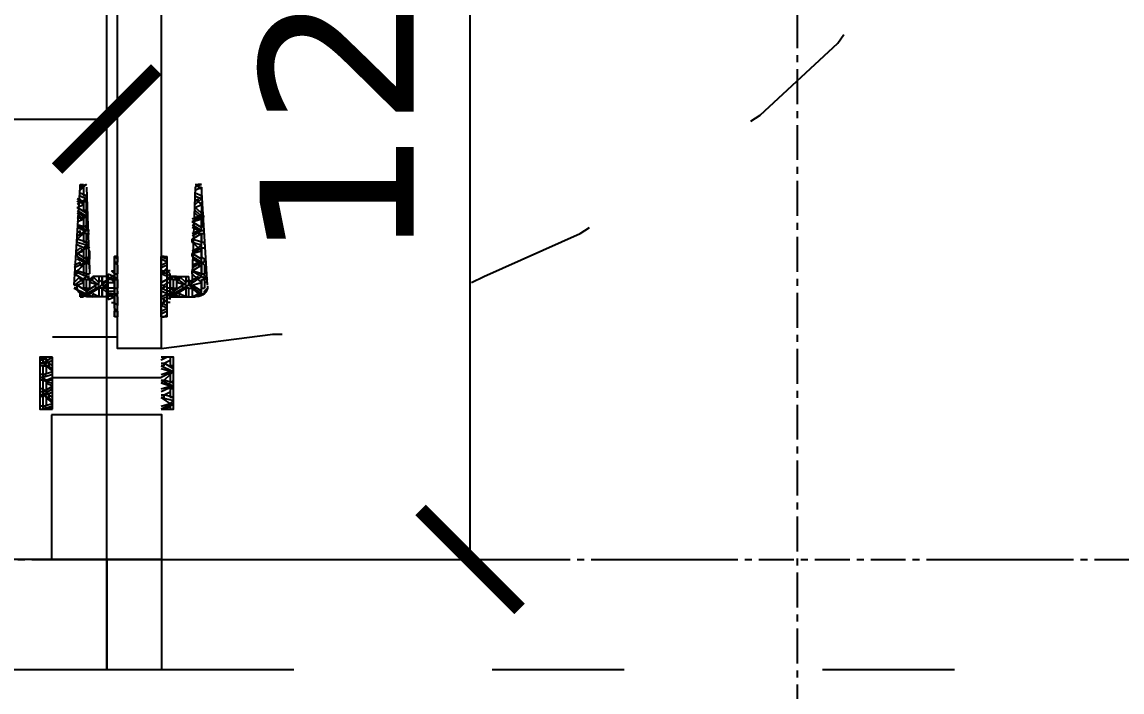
# Model space of a CAD drawing. Header units: centimetres. Extents: x -135 to 4099, y -1176 to 1044.
# Drawn here: x 436.6 to 536.5, y -2 to 58.8 of the extents above; entities that cross this region are included whole.
import ezdxf

# ---------------------------------------------------------------- set-up
doc = ezdxf.new("R2010")
doc.units = ezdxf.units.CM
doc.linetypes.add('CENTER', pattern=[5.08, 3.175, -0.635, 0.635, -0.635])
doc.linetypes.add('VERANDA_KESIK', pattern=[30, 12, -18])
for name, color, linetype in [('AKS', 4, 'CENTER'), ('DIS_DUVAR_100', 30, 'Continuous'), ('IC_KAPILAR', 7, 'Continuous'), ('KOSE_PROFIL_100', 8, 'Continuous'), ('OLCULER', 7, 'Continuous'), ('OZEL_PANEL_OLCU_CM', 3, 'Continuous'), ('VERANDA_PROFIL_100', 1, 'VERANDA_KESIK')]:
    doc.layers.add(name, color=color, linetype=linetype)
doc.styles.add('PORTMAN', font='DejaVuSans.ttf')
doc.dimstyles.new('PORTMAN', dxfattribs={"dimtxt": 14, "dimasz": 9, "dimexe": 6, "dimexo": 5, "dimgap": 4, "dimtad": 1, "dimtxsty": 'PORTMAN', "dimblk": 'ARCHTICK', "dimcen": 2.5, "dimazin": 3, "dimtfac": 0.5, "dimtmove": 2, "dimatfit": 3})

# ---------------------------------------------------------------- blocks, each defined once
blk = doc.blocks.new('BOM_D06_627p5_DIS_DOLU')
blk.add_lwpolyline([(0, 0), (10, 0), (10, 62.75), (0, 62.75)], close=True)
blk = doc.blocks.new('kaynak-dis-kapi')
at = {"color": 133, "linetype": 'Continuous', "lineweight": 25, "true_color": 0x6ec1dd}
for p, q in [((54298.981, 7082.45), (54298.699, 7082.45)), ((54298.699, 7082.45), (54298.699, 7082.45)), ((54298.699, 7082.45), (54298.981, 7082.45)), ((54298.981, 7082.45), (54299.263, 7082.732)), ((54299.263, 7082.168), (54299.263, 7082.45)), ((54300.109, 7082.45), (54299.263, 7082.45)), ((54299.545, 7082.732), (54309.131, 7082.168)), ((54299.827, 7082.732), (54299.827, 7082.45)), ((54299.827, 7082.732), (54299.827, 7082.45)), ((54300.39, 7082.45), (54300.109, 7082.732)), ((54300.109, 7082.168), (54300.109, 7082.45)), ((54300.39, 7082.732), (54300.39, 7082.45)), ((54300.39, 7082.45), (54300.672, 7082.45)), ((54300.672, 7082.168), (54300.672, 7082.45)), ((54301.518, 7082.45), (54300.672, 7082.45)), ((54300.672, 7082.45), (54300.672, 7082.45)), ((54301.8, 7082.168), (54301.518, 7082.45)), ((54301.518, 7082.45), (54301.518, 7082.45)), ((54301.518, 7082.45), (54301.518, 7082.45)), ((54302.082, 7082.45), (54301.8, 7082.45)), ((54301.8, 7082.45), (54301.8, 7082.45)), ((54301.8, 7082.45), (54302.082, 7082.45)), ((54302.364, 7082.168), (54302.082, 7082.45)), ((54302.082, 7082.45), (54302.082, 7082.45)), ((54303.21, 7082.168), (54303.21, 7082.45)), ((54303.21, 7082.168), (54303.21, 7082.45)), ((54303.492, 7082.45), (54303.492, 7082.45)), ((54303.492, 7082.45), (54303.492, 7082.45)), ((54303.492, 7082.45), (54303.774, 7082.45)), ((54303.774, 7082.168), (54303.774, 7082.45)), ((54303.774, 7082.45), (54303.774, 7082.45)), ((54304.62, 7082.168), (54304.62, 7082.45)), ((54305.465, 7082.168), (54305.465, 7082.45)), ((54306.311, 7082.168), (54306.311, 7082.45)), ((54298.699, 7082.168), (54298.417, 7081.604)), ((54298.417, 7081.886), (54298.417, 7081.886)), ((54298.417, 7081.886), (54298.699, 7081.886)), ((54298.417, 7081.322), (54298.699, 7081.886)), ((54298.417, 7079.349), (54298.417, 7081.604)), ((54298.699, 7082.168), (54300.109, 7082.168)), ((54298.699, 7082.168), (54298.699, 7081.886)), ((54298.699, 7082.168), (54298.981, 7082.168)), ((54298.699, 7081.886), (54299.263, 7081.322)), ((54298.981, 7082.168), (54299.545, 7081.322)), ((54299.263, 7082.168), (54299.263, 7082.168)), ((54300.109, 7082.168), (54299.263, 7082.168)), ((54299.545, 7081.322), (54299.827, 7082.168)), ((54300.109, 7081.886), (54299.827, 7082.168)), ((54299.827, 7081.041), (54300.39, 7081.886)), ((54300.109, 7082.168), (54300.109, 7082.168)), ((54300.39, 7082.168), (54300.109, 7081.886)), ((54300.109, 7081.886), (54300.39, 7081.886)), ((54300.109, 7081.886), (54300.672, 7081.322)), ((54300.39, 7082.168), (54300.672, 7082.168)), ((54300.672, 7082.168), (54300.672, 7082.168)), ((54301.518, 7082.168), (54300.672, 7082.168)), ((54300.672, 7082.168), (54300.954, 7081.322)), ((54309.131, 7081.604), (54300.672, 7081.322)), ((54300.954, 7081.322), (54301.518, 7082.168)), ((54301.8, 7082.168), (54301.236, 7081.322)), ((54301.8, 7082.168), (54301.518, 7082.168)), ((54301.518, 7081.886), (54301.518, 7082.168)), ((54301.518, 7081.886), (54301.8, 7081.886)), ((54301.518, 7081.322), (54301.8, 7081.886)), ((54301.8, 7082.168), (54301.8, 7081.886)), ((54301.8, 7082.168), (54302.082, 7082.168)), ((54301.8, 7081.886), (54302.082, 7081.322)), ((54302.364, 7082.168), (54302.082, 7082.168)), ((54303.21, 7082.168), (54302.082, 7082.168)), ((54302.082, 7082.168), (54302.646, 7081.322)), ((54303.21, 7082.168), (54302.646, 7081.322)), ((54302.646, 7081.322), (54302.928, 7082.168)), ((54303.21, 7081.886), (54302.928, 7082.168)), ((54302.928, 7081.322), (54303.21, 7081.886)), ((54303.21, 7082.168), (54303.21, 7082.168)), ((54303.492, 7082.168), (54303.21, 7081.886)), ((54303.21, 7081.886), (54303.21, 7081.886)), ((54303.21, 7081.886), (54303.774, 7081.322)), ((54303.774, 7081.322), (54303.492, 7082.168)), ((54303.492, 7082.168), (54303.774, 7082.168)), ((54303.774, 7082.168), (54303.774, 7082.168)), ((54304.62, 7082.168), (54303.774, 7082.168)), ((54303.774, 7082.168), (54304.056, 7081.322)), ((54304.056, 7081.322), (54304.62, 7082.168)), ((54304.902, 7082.168), (54304.338, 7081.322)), ((54304.62, 7082.168), (54304.62, 7082.168)), ((54304.62, 7081.886), (54304.62, 7082.168)), ((54304.62, 7081.886), (54304.902, 7081.886)), ((54304.62, 7081.322), (54304.902, 7081.886)), ((54304.902, 7082.168), (54304.902, 7081.886)), ((54304.902, 7082.168), (54305.183, 7082.168)), ((54304.902, 7081.886), (54305.183, 7081.322)), ((54305.465, 7082.168), (54305.183, 7082.168)), ((54306.029, 7082.168), (54305.183, 7082.168)), ((54305.183, 7082.168), (54305.747, 7081.322)), ((54306.311, 7082.168), (54305.747, 7081.322)), ((54305.747, 7081.322), (54306.029, 7082.168)), ((54306.311, 7082.168), (54306.029, 7082.168)), ((54306.029, 7081.886), (54306.029, 7082.168)), ((54306.029, 7081.886), (54306.311, 7081.886)), ((54306.029, 7081.322), (54306.311, 7081.886)), ((54306.311, 7082.168), (54306.311, 7081.886)), ((54306.311, 7082.168), (54306.593, 7082.168)), ((54306.311, 7081.886), (54306.593, 7081.604)), ((54306.593, 7082.168), (54307.157, 7081.604)), ((54306.875, 7082.168), (54306.875, 7082.168)), ((54307.721, 7082.168), (54306.875, 7082.168)), ((54307.157, 7081.604), (54307.439, 7082.168)), ((54308.003, 7082.168), (54307.439, 7081.604)), ((54307.721, 7081.886), (54307.439, 7082.168)), ((54307.721, 7082.168), (54307.721, 7082.168)), ((54308.003, 7082.168), (54307.721, 7081.886)), ((54307.721, 7081.886), (54308.003, 7081.886)), ((54307.721, 7081.604), (54308.003, 7081.886)), ((54307.721, 7081.886), (54308.003, 7081.604)), ((54308.285, 7081.604), (54308.003, 7082.168)), ((54308.003, 7082.168), (54308.285, 7082.168)), ((54308.285, 7082.168), (54308.285, 7082.168)), ((54309.131, 7082.168), (54308.285, 7082.168)), ((54308.285, 7082.168), (54308.567, 7081.604)), ((54308.849, 7081.604), (54309.131, 7082.168)), ((54309.413, 7082.168), (54309.131, 7081.604)), ((54309.131, 7082.168), (54309.131, 7082.168)), ((54309.131, 7081.886), (54309.131, 7082.168)), ((54309.131, 7081.886), (54309.413, 7081.886)), ((54309.413, 7082.168), (54309.413, 7081.886)), ((54309.413, 7081.604), (54309.413, 7081.886)), ((54309.413, 7081.886), (54309.413, 7081.886)), ((54309.413, 7081.886), (54309.413, 7081.886)), ((54299.263, 7081.322), (54298.417, 7081.322)), ((54298.417, 7081.041), (54299.263, 7081.041)), ((54298.417, 7081.041), (54298.417, 7081.041)), ((54298.417, 7081.041), (54298.417, 7080.759)), ((54299.263, 7080.759), (54298.417, 7080.759)), ((54298.417, 7080.759), (54298.699, 7080.195)), ((54298.699, 7079.913), (54299.263, 7080.759)), ((54298.981, 7079.631), (54299.545, 7080.477)), ((54299.263, 7081.041), (54299.263, 7081.322)), ((54299.263, 7081.322), (54299.263, 7081.322)), ((54299.263, 7081.322), (54299.545, 7081.322)), ((54299.263, 7081.041), (54299.263, 7080.759)), ((54299.263, 7080.477), (54299.263, 7080.759)), ((54299.263, 7080.477), (54299.545, 7080.477)), ((54299.545, 7081.041), (54299.545, 7081.322)), ((54299.545, 7081.041), (54300.39, 7081.041)), ((54299.545, 7081.041), (54299.827, 7081.041)), ((54299.545, 7080.759), (54299.545, 7080.759)), ((54299.545, 7080.759), (54299.827, 7080.759)), ((54299.545, 7080.759), (54299.827, 7079.913)), ((54300.109, 7081.041), (54299.827, 7081.322)), ((54300.672, 7081.322), (54299.827, 7081.322)), ((54300.109, 7081.041), (54299.827, 7080.759)), ((54300.39, 7080.759), (54299.827, 7080.759)), ((54299.827, 7080.759), (54300.39, 7080.195)), ((54300.39, 7079.349), (54300.39, 7081.041)), ((54300.672, 7081.322), (54300.672, 7081.322)), ((54300.672, 7081.322), (54300.954, 7081.322)), ((54300.672, 7081.041), (54300.672, 7081.041)), ((54300.954, 7081.322), (54300.954, 7081.322)), ((54302.364, 7081.322), (54302.364, 7081.322)), ((54302.364, 7081.322), (54302.646, 7081.322)), ((54302.646, 7081.322), (54302.646, 7081.322)), ((54303.774, 7081.322), (54303.774, 7081.322)), ((54303.774, 7081.322), (54304.056, 7081.322)), ((54305.465, 7081.322), (54305.465, 7081.322)), ((54305.465, 7081.322), (54305.465, 7081.322)), ((54287.985, 7079.631), (54287.421, 7078.503)), ((54287.985, 7079.631), (54287.703, 7079.349)), ((54288.267, 7079.631), (54287.985, 7079.349)), ((54288.549, 7078.503), (54288.267, 7079.631)), ((54288.267, 7079.631), (54288.549, 7079.631)), ((54288.549, 7079.631), (54288.549, 7079.349)), ((54288.549, 7079.631), (54288.831, 7078.785)), ((54289.677, 7079.631), (54289.113, 7078.503)), ((54289.395, 7079.631), (54289.395, 7079.349)), ((54290.241, 7078.503), (54289.677, 7079.631)), ((54289.677, 7079.631), (54289.677, 7079.349)), ((54289.677, 7079.631), (54289.959, 7079.631)), ((54290.241, 7079.631), (54289.959, 7079.349)), ((54289.959, 7079.631), (54290.241, 7078.785)), ((54291.086, 7079.631), (54290.523, 7078.503)), ((54291.086, 7079.631), (54290.805, 7079.349)), ((54291.65, 7078.503), (54291.086, 7079.631)), ((54291.086, 7079.631), (54291.086, 7079.349)), ((54291.086, 7079.631), (54291.368, 7079.631)), ((54291.368, 7079.631), (54291.932, 7078.785)), ((54291.65, 7079.631), (54291.65, 7079.349)), ((54298.417, 7080.195), (54298.417, 7079.913)), ((54298.417, 7080.195), (54298.699, 7080.195)), ((54298.699, 7079.631), (54298.417, 7079.913)), ((54298.417, 7079.913), (54298.417, 7079.913)), ((54298.699, 7079.631), (54298.417, 7079.349)), ((54298.699, 7079.631), (54298.699, 7079.913)), ((54298.699, 7079.631), (54298.981, 7079.631)), ((54298.699, 7079.631), (54298.699, 7079.349)), ((54298.699, 7079.631), (54298.981, 7079.631)), ((54298.981, 7079.631), (54299.263, 7079.349)), ((54299.263, 7079.631), (54299.263, 7079.913)), ((54300.109, 7079.913), (54299.263, 7079.913)), ((54299.263, 7079.631), (54299.263, 7079.349)), ((54300.109, 7080.195), (54299.827, 7079.913)), ((54300.109, 7080.195), (54300.39, 7080.195)), ((54300.109, 7079.913), (54300.39, 7080.195)), ((54300.109, 7079.631), (54300.109, 7079.913)), ((54300.39, 7079.631), (54300.109, 7079.913)), ((54300.109, 7079.631), (54300.109, 7079.349)), ((54300.39, 7079.631), (54300.39, 7079.631)), ((54300.39, 7079.631), (54300.39, 7079.631)), ((54300.39, 7079.631), (54300.39, 7079.631)), ((54287.703, 7079.349), (54287.421, 7079.349)), ((54287.421, 7078.785), (54287.703, 7079.349)), ((54287.703, 7079.349), (54287.985, 7079.349)), ((54287.703, 7078.503), (54287.985, 7079.349)), ((54287.985, 7079.349), (54288.549, 7078.503)), ((54289.395, 7079.349), (54288.549, 7079.349)), ((54288.549, 7078.785), (54288.549, 7078.503)), ((54288.549, 7078.785), (54288.831, 7078.785)), ((54288.831, 7078.785), (54289.113, 7079.349)), ((54288.831, 7078.503), (54288.831, 7078.785)), ((54289.395, 7079.349), (54289.113, 7079.349)), ((54289.395, 7079.349), (54289.677, 7079.349)), ((54289.395, 7078.503), (54289.677, 7079.349)), ((54289.677, 7079.349), (54289.959, 7078.503)), ((54290.805, 7079.349), (54289.959, 7079.349)), ((54290.241, 7078.785), (54289.959, 7078.503)), ((54290.241, 7078.785), (54290.805, 7079.349)), ((54290.241, 7078.503), (54290.241, 7078.785)), ((54290.241, 7078.785), (54290.241, 7078.785)), ((54290.523, 7068.635), (54290.523, 7078.503)), ((54290.805, 7079.349), (54290.805, 7079.349)), ((54290.805, 7079.349), (54291.086, 7079.349)), ((54290.805, 7078.503), (54291.086, 7079.349)), ((54291.086, 7079.349), (54291.368, 7078.503)), ((54292.496, 7079.349), (54291.65, 7079.349)), ((54291.65, 7078.785), (54291.65, 7078.503)), ((54291.65, 7078.785), (54291.932, 7078.785)), ((54291.932, 7078.785), (54292.214, 7079.349)), ((54291.932, 7078.503), (54291.932, 7078.785)), ((54292.496, 7079.349), (54292.214, 7079.349)), ((54292.496, 7079.067), (54292.214, 7078.503)), ((54292.214, 7078.503), (54292.496, 7078.785)), ((54377.36, 7078.503), (54293.342, 7078.503)), ((54293.342, 7078.503), (54293.342, 7074.556)), ((54296.443, 7078.785), (54296.725, 7079.067)), ((54296.443, 7079.067), (54302.364, 7079.067)), ((54296.443, 7078.503), (54296.443, 7078.785)), ((54296.443, 7078.785), (54296.443, 7078.785)), ((54296.443, 7078.785), (54296.443, 7078.785)), ((54297.007, 7079.067), (54296.725, 7078.503)), ((54297.007, 7078.503), (54297.289, 7079.067)), ((54297.289, 7079.067), (54297.571, 7078.503)), ((54297.853, 7078.503), (54297.571, 7079.067)), ((54297.853, 7078.785), (54297.571, 7078.503)), ((54297.853, 7079.349), (54297.853, 7079.067)), ((54297.853, 7078.785), (54298.135, 7079.067)), ((54297.853, 7079.067), (54298.135, 7078.785)), ((54297.853, 7078.503), (54297.853, 7078.785)), ((54297.853, 7078.785), (54298.135, 7078.785)), ((54298.135, 7079.067), (54298.417, 7079.349)), ((54298.135, 7079.349), (54300.672, 7079.349)), ((54298.135, 7079.349), (54298.135, 7079.349)), ((54298.417, 7079.349), (54298.417, 7079.349)), ((54298.417, 7079.349), (54298.699, 7079.349)), ((54298.417, 7079.349), (54298.417, 7079.349)), ((54298.417, 7078.503), (54298.699, 7079.067)), ((54298.699, 7079.067), (54298.699, 7079.349)), ((54298.699, 7079.349), (54298.699, 7079.067)), ((54298.699, 7079.067), (54298.981, 7078.503)), ((54300.109, 7079.349), (54299.263, 7079.349)), ((54299.263, 7079.349), (54299.263, 7079.067)), ((54299.263, 7079.067), (54299.545, 7078.785)), ((54299.263, 7078.785), (54299.263, 7078.503)), ((54299.263, 7078.785), (54299.545, 7078.785)), ((54299.545, 7078.785), (54299.827, 7079.067)), ((54299.545, 7078.503), (54299.545, 7078.785)), ((54299.827, 7079.349), (54299.827, 7079.349)), ((54300.109, 7079.349), (54299.827, 7079.349)), ((54299.827, 7079.349), (54299.827, 7079.349)), ((54299.827, 7079.067), (54299.827, 7079.349)), ((54300.109, 7079.349), (54300.39, 7079.349)), ((54300.672, 7079.349), (54300.672, 7079.349)), ((54300.672, 7078.785), (54300.672, 7078.503)), ((54300.672, 7078.785), (54300.954, 7078.785)), ((54300.954, 7079.349), (54300.954, 7079.067)), ((54300.954, 7078.785), (54301.236, 7079.067)), ((54300.954, 7078.503), (54300.954, 7078.785)), ((54301.518, 7079.067), (54301.236, 7078.503)), ((54301.518, 7078.503), (54301.8, 7079.067)), ((54301.8, 7079.067), (54302.082, 7078.503)), ((54302.364, 7078.503), (54302.082, 7079.067)), ((54302.364, 7079.067), (54302.364, 7079.067)), ((54302.364, 7078.785), (54302.364, 7078.503)), ((54302.364, 7078.785), (54302.364, 7078.785)), ((54293.342, 7074.556), (54377.36, 7074.556)), ((54297.007, 7074.556), (54296.443, 7074.556)), ((54296.443, 7074.556), (54296.443, 7074.274)), ((54297.007, 7074.556), (54296.725, 7074.556)), ((54296.725, 7074.556), (54296.725, 7074.556)), ((54297.289, 7074.274), (54297.007, 7074.556)), ((54297.007, 7074.274), (54297.007, 7074.556)), ((54297.289, 7074.556), (54297.289, 7074.556)), ((54297.289, 7074.556), (54297.289, 7074.556)), ((54297.289, 7074.556), (54297.571, 7074.556)), ((54297.853, 7074.274), (54297.571, 7074.556)), ((54298.417, 7074.556), (54297.571, 7074.556)), ((54297.571, 7074.556), (54297.571, 7074.556)), ((54298.699, 7074.274), (54298.417, 7074.556)), ((54298.417, 7074.556), (54298.417, 7074.556)), ((54298.417, 7074.556), (54298.417, 7074.556)), ((54298.981, 7074.556), (54298.699, 7074.556)), ((54298.699, 7074.556), (54298.699, 7074.556)), ((54298.699, 7074.556), (54298.981, 7074.556)), ((54298.981, 7074.556), (54299.263, 7074.556)), ((54299.263, 7074.274), (54299.263, 7074.556)), ((54300.109, 7074.556), (54299.263, 7074.556)), ((54299.827, 7074.556), (54299.827, 7074.556)), ((54299.827, 7074.556), (54299.827, 7074.556)), ((54300.109, 7074.274), (54300.109, 7074.556)), ((54300.39, 7074.556), (54300.39, 7074.556)), ((54300.39, 7074.556), (54300.39, 7074.556)), ((54300.39, 7074.556), (54300.672, 7074.556)), ((54300.672, 7074.274), (54300.672, 7074.556)), ((54301.518, 7074.556), (54300.672, 7074.556)), ((54300.672, 7074.556), (54300.672, 7074.556)), ((54301.8, 7074.274), (54301.518, 7074.556)), ((54301.518, 7074.556), (54301.518, 7074.556)), ((54301.518, 7074.556), (54301.518, 7074.556)), ((54302.082, 7074.556), (54301.8, 7074.556)), ((54301.8, 7074.556), (54301.8, 7074.556)), ((54301.8, 7074.556), (54302.082, 7074.556)), ((54302.364, 7074.274), (54302.082, 7074.556)), ((54302.364, 7074.556), (54302.082, 7074.556)), ((54302.082, 7074.556), (54302.082, 7074.556)), ((54296.443, 7074.274), (54297.007, 7074.274)), ((54297.007, 7074.274), (54296.443, 7074.274)), ((54297.007, 7074.274), (54296.725, 7074.274)), ((54296.725, 7074.274), (54296.725, 7074.274)), ((54297.289, 7074.274), (54297.007, 7074.274)), ((54297.007, 7074.274), (54297.007, 7074.274)), ((54297.289, 7074.274), (54297.289, 7074.274)), ((54297.289, 7074.274), (54297.571, 7074.274)), ((54297.853, 7074.274), (54297.571, 7074.274)), ((54298.417, 7074.274), (54297.571, 7074.274)), ((54297.571, 7074.274), (54297.571, 7074.274)), ((54297.853, 7073.992), (54297.853, 7074.274)), ((54298.135, 7073.71), (54298.417, 7074.274)), ((54298.135, 7073.992), (54298.135, 7073.992)), ((54298.135, 7073.71), (54300.672, 7073.71)), ((54298.699, 7074.274), (54298.417, 7073.71)), ((54298.699, 7074.274), (54298.417, 7074.274)), ((54298.417, 7074.274), (54298.417, 7073.992)), ((54298.417, 7074.274), (54298.417, 7074.274)), ((54298.417, 7073.992), (54298.699, 7073.992)), ((54298.417, 7073.71), (54298.417, 7073.71)), ((54298.417, 7073.428), (54298.699, 7073.71)), ((54298.417, 7073.71), (54298.417, 7071.737)), ((54298.699, 7074.274), (54298.699, 7074.274)), ((54298.699, 7073.992), (54298.699, 7074.274)), ((54298.699, 7074.274), (54298.981, 7074.274)), ((54298.699, 7073.71), (54298.699, 7073.992)), ((54298.699, 7073.992), (54298.699, 7073.71)), ((54298.699, 7073.71), (54299.263, 7073.146)), ((54299.545, 7073.146), (54298.981, 7073.71)), ((54299.263, 7074.274), (54299.263, 7074.274)), ((54300.109, 7074.274), (54299.263, 7074.274)), ((54299.263, 7073.71), (54299.545, 7073.428)), ((54299.545, 7073.428), (54299.827, 7073.71)), ((54299.827, 7074.274), (54300.109, 7073.992)), ((54299.827, 7073.146), (54300.109, 7073.71)), ((54300.109, 7074.274), (54300.109, 7074.274)), ((54300.39, 7074.274), (54300.109, 7073.992)), ((54300.109, 7073.992), (54300.39, 7073.992)), ((54300.109, 7073.71), (54300.39, 7073.992)), ((54300.39, 7073.71), (54300.109, 7073.992)), ((54300.39, 7074.274), (54300.672, 7074.274)), ((54300.39, 7073.71), (54300.39, 7072.3)), ((54300.672, 7074.274), (54300.672, 7074.274)), ((54301.518, 7074.274), (54300.672, 7074.274)), ((54300.672, 7074.274), (54300.954, 7073.992)), ((54300.672, 7073.992), (54300.672, 7073.992)), ((54300.954, 7073.992), (54300.954, 7074.274)), ((54301.8, 7074.274), (54301.518, 7074.274)), ((54301.518, 7074.274), (54301.518, 7074.274)), ((54301.518, 7074.274), (54301.518, 7074.274)), ((54301.8, 7074.274), (54301.8, 7074.274)), ((54301.8, 7074.274), (54301.8, 7074.274)), ((54301.8, 7074.274), (54302.082, 7074.274)), ((54302.364, 7074.274), (54302.082, 7074.274)), ((54302.364, 7074.274), (54302.082, 7074.274)), ((54302.082, 7074.274), (54302.082, 7074.274)), ((54298.417, 7073.146), (54299.263, 7073.146)), ((54298.417, 7073.146), (54298.417, 7073.146)), ((54298.417, 7073.146), (54298.417, 7072.864)), ((54299.263, 7073.146), (54298.417, 7073.146)), ((54299.263, 7072.864), (54298.417, 7072.864)), ((54298.417, 7072.864), (54298.699, 7072.3)), ((54298.699, 7072.018), (54299.263, 7072.864)), ((54298.981, 7071.737), (54299.545, 7072.582)), ((54299.263, 7073.428), (54299.263, 7073.146)), ((54299.263, 7073.428), (54299.545, 7073.428)), ((54299.263, 7073.146), (54299.263, 7073.146)), ((54299.263, 7073.146), (54299.263, 7072.864)), ((54299.263, 7072.582), (54299.263, 7072.864)), ((54299.263, 7072.582), (54299.545, 7072.582)), ((54299.545, 7073.146), (54299.545, 7073.428)), ((54299.545, 7073.146), (54300.39, 7073.146)), ((54299.545, 7073.146), (54299.827, 7073.146)), ((54299.545, 7072.864), (54299.545, 7072.864)), ((54299.545, 7072.864), (54299.827, 7072.864)), ((54299.545, 7072.864), (54299.827, 7072.018)), ((54300.109, 7073.146), (54299.827, 7073.146)), ((54300.109, 7073.146), (54299.827, 7072.864)), ((54300.39, 7073.146), (54299.827, 7073.146)), ((54300.39, 7072.864), (54299.827, 7072.864)), ((54299.827, 7072.864), (54300.39, 7072.3)), ((54298.417, 7072.3), (54298.417, 7072.018)), ((54298.417, 7072.3), (54298.699, 7072.3)), ((54298.699, 7071.737), (54298.417, 7072.018)), ((54298.417, 7072.018), (54298.417, 7072.018)), ((54298.699, 7071.737), (54298.417, 7071.455)), ((54298.417, 7071.173), (54298.417, 7071.455)), ((54298.417, 7071.455), (54298.417, 7071.455)), ((54298.699, 7071.737), (54298.699, 7072.018)), ((54298.699, 7071.737), (54298.981, 7071.737)), ((54298.699, 7071.737), (54298.699, 7071.455)), ((54298.699, 7071.737), (54298.981, 7071.737)), ((54298.699, 7071.455), (54299.263, 7070.609)), ((54298.981, 7071.737), (54299.545, 7070.891)), ((54299.263, 7071.737), (54299.263, 7072.018)), ((54300.109, 7072.018), (54299.263, 7072.018)), ((54299.263, 7071.737), (54299.263, 7071.455)), ((54300.109, 7071.455), (54299.263, 7071.455)), ((54299.545, 7070.891), (54299.827, 7071.455)), ((54300.109, 7072.3), (54299.827, 7072.018)), ((54300.109, 7071.173), (54299.827, 7071.455)), ((54300.109, 7072.3), (54300.39, 7072.3)), ((54300.109, 7072.018), (54300.39, 7072.3)), ((54300.109, 7071.737), (54300.109, 7072.018)), ((54300.39, 7071.737), (54300.109, 7072.018)), ((54300.109, 7071.737), (54300.109, 7071.455)), ((54300.39, 7071.737), (54300.109, 7071.455)), ((54300.109, 7071.455), (54300.672, 7070.609)), ((54300.39, 7071.737), (54300.672, 7071.737)), ((54300.39, 7071.737), (54300.672, 7071.737)), ((54300.672, 7072.3), (54300.672, 7072.3)), ((54300.672, 7071.737), (54300.672, 7072.018)), ((54301.518, 7072.018), (54300.672, 7072.018)), ((54300.672, 7071.737), (54300.672, 7072.018)), ((54309.131, 7071.737), (54300.672, 7072.018)), ((54300.672, 7071.737), (54300.672, 7071.455)), ((54300.672, 7071.737), (54300.954, 7070.891)), ((54301.518, 7071.455), (54300.672, 7071.455)), ((54300.954, 7070.891), (54301.518, 7071.455)), ((54301.8, 7071.737), (54301.518, 7072.018)), ((54301.518, 7072.018), (54301.518, 7072.018)), ((54301.518, 7072.018), (54301.518, 7072.018)), ((54301.8, 7071.737), (54301.518, 7071.455)), ((54301.518, 7071.173), (54301.518, 7071.455)), ((54301.8, 7071.737), (54301.8, 7072.018)), ((54301.8, 7071.737), (54302.082, 7071.737)), ((54301.8, 7071.737), (54301.8, 7071.455)), ((54301.8, 7071.737), (54302.082, 7071.737)), ((54301.8, 7071.455), (54302.082, 7070.891)), ((54302.364, 7071.737), (54302.082, 7072.018)), ((54302.928, 7072.018), (54302.082, 7072.018)), ((54302.082, 7071.737), (54302.082, 7072.018)), ((54302.364, 7071.737), (54302.082, 7071.455)), ((54302.082, 7071.737), (54302.646, 7070.891)), ((54303.21, 7071.455), (54302.082, 7071.455)), ((54303.21, 7071.737), (54302.646, 7070.891)), ((54302.646, 7070.891), (54302.928, 7071.455)), ((54302.928, 7072.018), (54302.928, 7072.018)), ((54302.928, 7072.018), (54302.928, 7072.018)), ((54303.21, 7071.173), (54302.928, 7071.455)), ((54303.21, 7071.737), (54303.21, 7072.018)), ((54303.21, 7071.737), (54303.21, 7072.018)), ((54303.492, 7071.737), (54303.21, 7072.018)), ((54303.21, 7071.737), (54303.21, 7071.455)), ((54303.492, 7071.737), (54303.21, 7071.455)), ((54303.21, 7071.455), (54303.492, 7070.891)), ((54303.492, 7072.018), (54303.492, 7071.737)), ((54303.774, 7070.891), (54303.492, 7071.737)), ((54303.492, 7071.737), (54303.774, 7071.737)), ((54303.492, 7071.737), (54303.774, 7071.737)), ((54303.774, 7071.737), (54303.774, 7072.018)), ((54303.774, 7071.737), (54303.774, 7072.018)), ((54303.774, 7071.737), (54303.774, 7071.455)), ((54303.774, 7071.737), (54304.056, 7070.891)), ((54304.62, 7071.455), (54303.774, 7071.455)), ((54304.056, 7070.891), (54304.62, 7071.455)), ((54304.62, 7071.737), (54304.62, 7072.018)), ((54304.62, 7071.737), (54304.62, 7071.455)), ((54304.62, 7071.173), (54304.62, 7071.455)), ((54304.902, 7071.737), (54304.902, 7072.018)), ((54304.902, 7071.737), (54305.183, 7071.737)), ((54304.902, 7071.737), (54304.902, 7071.455)), ((54304.902, 7071.737), (54305.183, 7071.737)), ((54304.902, 7071.455), (54305.183, 7070.891)), ((54305.465, 7071.737), (54305.183, 7071.737)), ((54305.465, 7071.737), (54305.183, 7071.455)), ((54305.183, 7071.737), (54305.183, 7071.737)), ((54305.183, 7071.737), (54305.465, 7070.891)), ((54306.029, 7071.455), (54305.183, 7071.455)), ((54305.747, 7070.891), (54306.029, 7071.455)), ((54306.311, 7071.737), (54306.029, 7070.891)), ((54306.311, 7071.737), (54306.029, 7071.455)), ((54306.029, 7071.173), (54306.029, 7071.455)), ((54306.875, 7070.891), (54306.311, 7071.737)), ((54306.311, 7071.737), (54306.311, 7071.737)), ((54306.311, 7071.737), (54306.311, 7071.455)), ((54306.311, 7071.737), (54306.593, 7071.737)), ((54306.311, 7071.455), (54306.593, 7070.891)), ((54306.593, 7071.737), (54307.157, 7070.891)), ((54306.875, 7071.737), (54306.875, 7071.737)), ((54306.875, 7071.737), (54306.875, 7071.455)), ((54307.721, 7071.455), (54306.875, 7071.455)), ((54307.157, 7070.891), (54307.439, 7071.455)), ((54308.003, 7071.737), (54307.439, 7070.891)), ((54307.721, 7071.173), (54307.439, 7071.455)), ((54307.721, 7071.737), (54307.721, 7071.737)), ((54307.721, 7071.737), (54307.721, 7071.455)), ((54308.003, 7071.737), (54307.721, 7071.455)), ((54307.721, 7071.455), (54308.003, 7070.891)), ((54308.285, 7071.173), (54308.003, 7071.737)), ((54308.003, 7071.737), (54308.285, 7071.737)), ((54308.003, 7071.737), (54308.285, 7071.737)), ((54308.285, 7071.737), (54308.285, 7071.455)), ((54308.285, 7071.737), (54308.567, 7071.173)), ((54309.131, 7071.455), (54308.285, 7071.455)), ((54308.849, 7071.173), (54309.131, 7071.455)), ((54309.413, 7071.737), (54309.131, 7071.173)), ((54309.413, 7071.737), (54309.131, 7071.455)), ((54309.131, 7071.173), (54309.131, 7071.455)), ((54309.131, 7071.455), (54309.131, 7071.455)), ((54309.413, 7071.455), (54309.413, 7071.455)), ((54309.413, 7071.455), (54309.413, 7071.455)), ((54309.413, 7071.173), (54309.413, 7071.455)), ((54298.417, 7071.173), (54298.699, 7071.173)), ((54298.699, 7071.173), (54298.699, 7071.173)), ((54299.263, 7070.891), (54299.263, 7070.609)), ((54299.263, 7070.891), (54299.545, 7070.891)), ((54299.545, 7070.609), (54309.131, 7071.173)), ((54299.545, 7070.609), (54299.545, 7070.891)), ((54299.827, 7070.609), (54300.39, 7071.173)), ((54300.109, 7071.173), (54300.39, 7071.173)), ((54300.672, 7070.891), (54300.672, 7070.609)), ((54300.672, 7070.891), (54300.954, 7070.891)), ((54300.954, 7070.609), (54300.954, 7070.891)), ((54301.518, 7071.173), (54301.8, 7071.173)), ((54301.518, 7070.609), (54301.8, 7071.173)), ((54302.364, 7070.891), (54302.364, 7070.891)), ((54302.364, 7070.891), (54302.646, 7070.891)), ((54302.928, 7070.891), (54303.21, 7071.173)), ((54303.21, 7071.173), (54303.21, 7071.173)), ((54303.774, 7070.891), (54303.774, 7070.891)), ((54303.774, 7070.891), (54304.056, 7070.891)), ((54304.62, 7071.173), (54304.902, 7071.173)), ((54304.62, 7070.891), (54304.902, 7071.173)), ((54306.029, 7071.173), (54306.311, 7071.173)), ((54306.311, 7070.891), (54306.311, 7071.173)), ((54307.721, 7071.173), (54308.003, 7071.173)), ((54307.721, 7070.891), (54308.003, 7071.173)), ((54309.131, 7071.173), (54309.413, 7071.173)), ((54309.131, 7071.173), (54309.131, 7071.173)), ((54309.413, 7071.173), (54309.413, 7071.173)), ((54287.421, 7068.635), (54292.496, 7068.635)), ((54287.703, 7068.635), (54287.421, 7067.789)), ((54287.421, 7068.353), (54287.703, 7068.635)), ((54287.703, 7067.789), (54287.985, 7068.635)), ((54287.985, 7068.635), (54288.549, 7068.071)), ((54288.549, 7068.635), (54288.831, 7068.353)), ((54288.831, 7068.071), (54289.113, 7068.635)), ((54289.113, 7067.789), (54289.677, 7068.635)), ((54289.677, 7068.635), (54289.959, 7068.071)), ((54290.241, 7067.789), (54289.959, 7068.635)), ((54290.241, 7068.071), (54290.523, 7068.635)), ((54290.241, 7068.635), (54290.241, 7068.353)), ((54290.805, 7068.635), (54290.523, 7067.789)), ((54290.805, 7067.789), (54291.086, 7068.635)), ((54291.086, 7068.635), (54291.65, 7068.071)), ((54291.65, 7068.635), (54291.932, 7068.353)), ((54291.932, 7068.071), (54292.214, 7068.635)), ((54287.421, 7067.789), (54287.703, 7067.789)), ((54287.421, 7067.789), (54287.421, 7067.789)), ((54287.421, 7067.789), (54287.703, 7067.789)), ((54287.703, 7067.789), (54287.703, 7068.071)), ((54288.549, 7068.071), (54287.703, 7068.071)), ((54287.703, 7067.789), (54287.703, 7067.507)), ((54287.703, 7067.789), (54287.703, 7067.507)), ((54288.549, 7068.353), (54288.549, 7068.071)), ((54288.549, 7068.353), (54288.831, 7068.353)), ((54288.831, 7067.789), (54288.549, 7068.071)), ((54288.831, 7067.789), (54288.549, 7067.507)), ((54288.831, 7067.789), (54288.831, 7068.071)), ((54288.831, 7067.789), (54289.113, 7067.789)), ((54288.831, 7067.789), (54288.831, 7067.507)), ((54288.831, 7067.789), (54289.113, 7067.789)), ((54289.395, 7067.789), (54289.113, 7068.071)), ((54290.241, 7068.071), (54289.113, 7068.071)), ((54289.113, 7067.789), (54289.113, 7067.507)), ((54289.395, 7067.789), (54289.395, 7067.507)), ((54290.241, 7068.353), (54289.959, 7068.071)), ((54290.241, 7068.353), (54290.241, 7068.353)), ((54290.241, 7067.789), (54290.241, 7068.071)), ((54290.523, 7067.789), (54290.241, 7068.071)), ((54290.241, 7067.789), (54290.241, 7067.507)), ((54290.241, 7067.789), (54290.241, 7067.507)), ((54290.523, 7067.507), (54290.523, 7067.789)), ((54290.523, 7067.789), (54290.805, 7067.789)), ((54290.523, 7067.789), (54290.523, 7067.507)), ((54290.523, 7067.789), (54290.805, 7067.789)), ((54290.805, 7067.789), (54290.805, 7068.071)), ((54291.65, 7068.071), (54290.805, 7068.071)), ((54290.805, 7067.789), (54290.805, 7067.507)), ((54290.805, 7067.789), (54290.805, 7067.507)), ((54291.65, 7068.353), (54291.65, 7068.071)), ((54291.65, 7068.353), (54291.932, 7068.353)), ((54291.65, 7067.789), (54291.65, 7068.071)), ((54291.65, 7067.789), (54291.65, 7067.507)), ((54291.932, 7067.789), (54291.932, 7068.071)), ((54291.932, 7067.789), (54292.496, 7067.789)), ((54291.932, 7067.789), (54292.214, 7067.789)), ((54291.932, 7067.789), (54291.932, 7067.507)), ((54291.932, 7067.789), (54292.214, 7067.789)), ((54292.496, 7067.789), (54292.214, 7068.071)), ((54292.496, 7068.071), (54292.214, 7068.071)), ((54292.214, 7067.789), (54292.496, 7068.071)), ((54292.496, 7067.789), (54292.214, 7067.507)), ((54292.214, 7067.789), (54292.214, 7067.507))]:
    blk.add_line(p, q, dxfattribs=at)
at = {"color": 7, "linetype": 'Continuous', "lineweight": 25}
for points in [[(54315.615, 7132.072), (54316.179, 7132.917), (54323.228, 7139.966), (54324.073, 7140.53)], [(54299.827, 7106.697), (54300.39, 7107.825), (54304.62, 7116.565), (54305.183, 7117.411)], [(54293.342, 7078.503), (54294.752, 7088.653), (54294.752, 7089.499)]]:
    blk.add_lwpolyline(points, dxfattribs=at)
at = {"color": 133, "linetype": 'Continuous', "lineweight": 25, "true_color": 0x6ec1dd}
for points in [[(54299.545, 7081.041), (54298.699, 7082.168), (54298.699, 7082.45)], [(54300.954, 7081.322), (54300.39, 7082.168), (54300.109, 7082.732)], [(54302.364, 7081.322), (54301.8, 7082.168), (54301.8, 7082.45)], [(54305.465, 7081.322), (54304.902, 7082.168), (54304.902, 7082.45)], [(54306.875, 7081.604), (54306.311, 7082.168), (54306.311, 7082.45)], [(54300.39, 7082.168), (54299.545, 7081.041), (54298.699, 7079.631), (54298.699, 7079.349), (54298.417, 7079.067), (54298.135, 7078.503)], [(54300.39, 7082.168), (54301.8, 7082.168), (54303.21, 7082.168), (54304.62, 7082.168)], [(54304.902, 7082.168), (54306.311, 7082.168), (54306.875, 7082.168)], [(54300.39, 7079.349), (54300.39, 7079.631), (54299.545, 7080.759)], [(54287.421, 7078.503), (54287.421, 7079.631), (54292.496, 7079.631), (54292.496, 7078.503)], [(54298.981, 7079.349), (54298.699, 7079.631), (54298.417, 7080.195)], [(54298.417, 7079.631), (54298.699, 7079.631), (54300.109, 7079.631)], [(54300.39, 7079.913), (54300.39, 7079.631), (54300.109, 7079.349), (54300.109, 7079.067), (54299.827, 7078.503)], [(54300.39, 7079.631), (54300.39, 7079.349), (54300.109, 7079.349)], [(54293.342, 7078.503), (54293.342, 7074.556), (54294.47, 7074.556), (54294.47, 7068.635)], [(54296.443, 7079.067), (54296.443, 7078.503), (54302.364, 7078.503), (54302.364, 7079.067)], [(54298.981, 7079.349), (54298.981, 7079.067), (54299.263, 7078.503)], [(54299.827, 7078.503), (54300.109, 7079.067), (54300.39, 7079.349)], [(54300.109, 7079.349), (54300.39, 7079.067), (54300.672, 7078.503)], [(54300.954, 7078.503), (54300.672, 7079.067), (54300.39, 7079.349)], [(54300.672, 7079.349), (54300.954, 7079.067), (54300.954, 7078.785)], [(54296.443, 7074.556), (54302.364, 7074.556), (54302.364, 7074.274), (54296.443, 7074.274)], [(54298.981, 7073.71), (54298.981, 7074.274), (54298.699, 7074.274), (54298.699, 7074.556)], [(54300.672, 7073.71), (54300.39, 7074.274), (54300.109, 7074.556)], [(54302.082, 7074.274), (54301.8, 7074.274), (54301.8, 7074.556)], [(54297.289, 7074.274), (54298.699, 7074.274), (54300.109, 7074.274)], [(54300.109, 7073.71), (54299.545, 7073.146), (54298.699, 7071.737), (54298.417, 7071.173)], [(54298.981, 7074.274), (54299.263, 7074.274), (54299.263, 7073.71)], [(54299.827, 7073.71), (54299.827, 7074.274), (54299.827, 7074.274)], [(54300.39, 7074.274), (54300.109, 7074.274), (54300.109, 7073.71)], [(54300.39, 7074.274), (54301.8, 7074.274), (54302.364, 7074.274)], [(54300.954, 7070.609), (54300.39, 7071.737), (54299.545, 7072.864)], [(54299.263, 7070.609), (54298.699, 7071.737), (54298.417, 7072.3)], [(54298.417, 7071.737), (54298.699, 7071.737), (54300.109, 7071.737)], [(54300.39, 7072.018), (54300.39, 7071.737), (54299.545, 7070.609)], [(54300.39, 7071.737), (54301.8, 7071.737), (54303.21, 7071.737), (54304.62, 7071.737)], [(54302.082, 7072.018), (54301.8, 7071.737), (54301.236, 7070.609)], [(54302.364, 7070.891), (54301.8, 7071.737), (54301.518, 7072.018)], [(54304.902, 7072.018), (54304.902, 7071.737), (54304.338, 7070.891)], [(54305.465, 7070.891), (54304.902, 7071.737), (54304.902, 7072.018)], [(54304.902, 7071.737), (54306.311, 7071.737), (54307.721, 7071.737)], [(54292.496, 7068.635), (54292.496, 7067.507), (54287.421, 7067.507), (54287.421, 7068.635)], [(54288.831, 7067.507), (54288.831, 7067.789), (54288.267, 7068.635)], [(54289.395, 7068.635), (54288.831, 7067.789), (54288.831, 7067.507)], [(54291.932, 7067.507), (54291.932, 7067.789), (54291.368, 7068.635)], [(54292.496, 7068.635), (54291.932, 7067.789), (54291.932, 7067.507)], [(54287.421, 7067.507), (54287.421, 7067.789), (54288.831, 7067.789), (54290.241, 7067.789), (54291.65, 7067.789)]]:
    blk.add_lwpolyline(points, dxfattribs=at)
blk.add_lwpolyline([(54309.131, 7081.886), (54309.131, 7081.886)], close=True, dxfattribs=at)
for points in [[(54298.722, 7082.459), (54298.527, 7082.273), (54298.417, 7082.015), (54298.417, 7081.745)], [(54299.449, 7082.731), (54299.179, 7082.743), (54298.917, 7082.645), (54298.722, 7082.459)], [(54298.417, 7071.877), (54298.417, 7071.608), (54298.527, 7071.35), (54298.722, 7071.164)], [(54298.722, 7071.164), (54298.917, 7070.978), (54299.179, 7070.879), (54299.449, 7070.892)]]:
    blk.add_open_spline(points, degree=3, dxfattribs=at)
blk = doc.blocks.new('BOM_K03_DIS_KAPI_ACIKLIK900')
at = {"layer": 'IC_KAPILAR', "xscale": 0.9278350515463918}
blk.add_blockref('kaynak-dis-kapi', (0, 0), dxfattribs=at)
blk = doc.blocks.new('BOM_D17_1162p5_DIS_K02_SOL')
blk.add_lwpolyline([(103.125, 0), (116.25, 0), (116.25, 10), (103.125, 10)], close=True)
at = {"layer": 'IC_KAPILAR', "xscale": -1}
blk.add_blockref('BOM_K03_DIS_KAPI_ACIKLIK900', (50472.368, -7068.569), dxfattribs=at)
blk = doc.blocks.new('BOM_B02_DIS_KOSE_50x100')
blk.add_lwpolyline([(0, 0), (5, 0), (5, 10), (0, 10)], close=True)
blk = doc.blocks.new('BOM_V05_VERANDA_ON_3037p5')
at = {"lineweight": 25}
for p, q in [((10, 10), (293.75, 10)), ((0, 0), (303.75, 0))]:
    blk.add_line(p, q, dxfattribs=at)
blk = doc.blocks.new('_ARCHTICK')
at = {"color": 0, "linetype": 'BYBLOCK', "const_width": 0.15}
blk.add_lwpolyline([(-0.5, -0.5), (0.5, 0.5)], dxfattribs=at)

msp = doc.modelspace()

# ---------------------------------------------------------------- linework, layer by layer
at = {"layer": 'AKS'}
for p, q in [((507, -35), (507, 747)), ((-35, 10), (788, 10))]:
    msp.add_line(p, q, dxfattribs=at)

# ---------------------------------------------------------------- block references
at = {"layer": 'DIS_DUVAR_100', "rotation": 270}
for name, p in [('BOM_D17_1162p5_DIS_K02_SOL', (439.25, 126.25)), ('BOM_D06_627p5_DIS_DOLU', (381.5, 10))]:
    msp.add_blockref(name, p, dxfattribs=at)
at = {"layer": 'KOSE_PROFIL_100'}
msp.add_blockref('BOM_B02_DIS_KOSE_50x100', (444.25, 0), dxfattribs=at)
at = {"layer": 'VERANDA_PROFIL_100'}
msp.add_blockref('BOM_V05_VERANDA_ON_3037p5', (449.25, 0), dxfattribs=at)

# ---------------------------------------------------------------- dimensions: what is measured, and where the dimension line sits
at = {"layer": 'OLCULER'}
msp.add_linear_dim(base=(477.25, 10), p1=(444.25, 10), p2=(444.25, 131.25), angle=90, dimstyle='PORTMAN', override={"dimtxt": 14, "dimasz": 9, "dimexe": 6, "dimexo": 5, "dimdec": 2, "dimzin": 8, "dimdsep": 44}, dxfattribs=at).render()
for base, p1, p2 in [((444.25, 65), (444.25, 10), (748, 10)), ((0, -85), (0, 0), (753, 0))]:
    msp.add_linear_dim(base=base, p1=p1, p2=p2, dimstyle='PORTMAN', override={"dimtxt": 14, "dimasz": 9, "dimexe": 6, "dimexo": 5, "dimdec": 2, "dimzin": 8, "dimdsep": 44}, dxfattribs=at).render()
at = {"layer": 'OZEL_PANEL_OLCU_CM'}
msp.add_linear_dim(base=(399.25, 10), p1=(449.25, 10), p2=(449.25, 126.25), angle=90, dimstyle='PORTMAN', override={"dimtxt": 14, "dimasz": 9, "dimexe": 6, "dimexo": 5, "dimdec": 2, "dimzin": 8, "dimdsep": 44}, dxfattribs=at).render()
msp.add_linear_dim(base=(381.5, 50), p1=(381.5, 0), p2=(444.25, 0), dimstyle='PORTMAN', override={"dimtxt": 14, "dimasz": 9, "dimexe": 6, "dimexo": 5, "dimdec": 2, "dimzin": 8, "dimdsep": 44}, dxfattribs=at).render()

doc.saveas('drawing.dxf')
